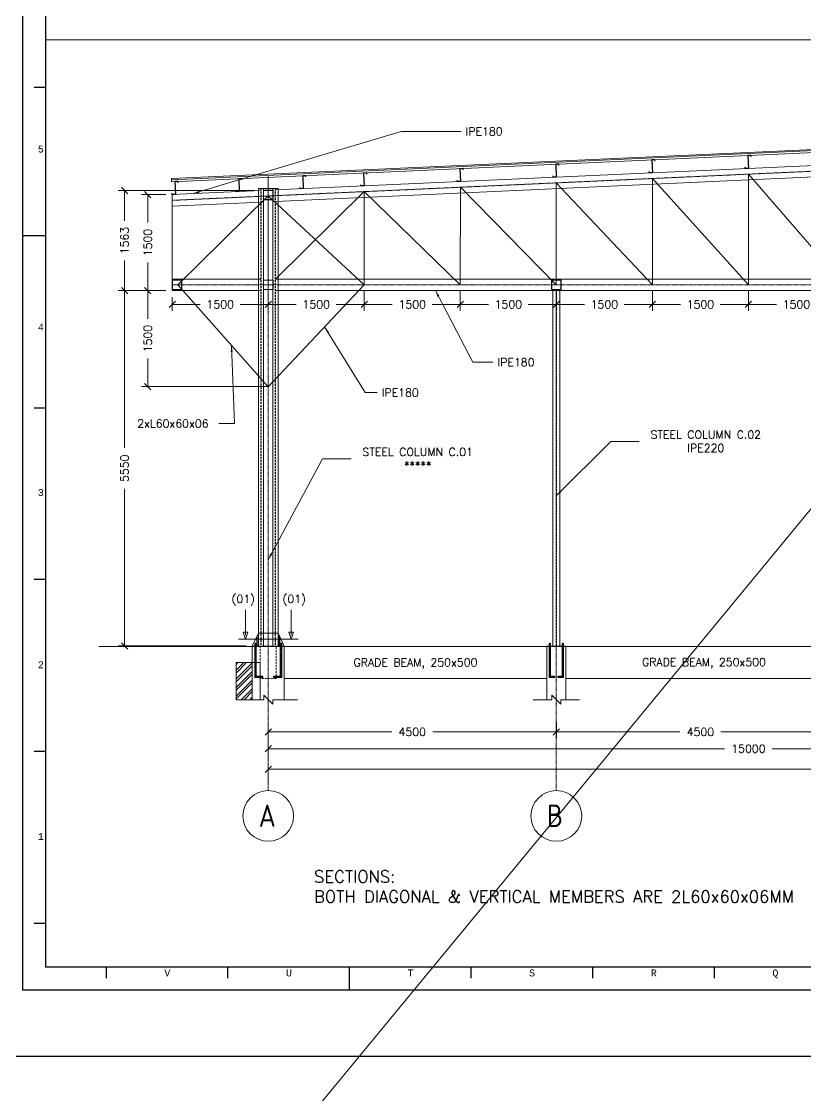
# Model space of a CAD drawing. Header units: millimetres. Extents: x -388065 to 2372687422, y -192755 to 667797.
# Drawn here: x 1415355 to 1427601, y 379737 to 396511 of the extents above; entities that cross this region are included whole.
import ezdxf

# ---------------------------------------------------------------- set-up
doc = ezdxf.new("R2010")
doc.units = ezdxf.units.MM
doc.linetypes.add('CENTER', pattern=[2, 1.25, -0.25, 0.25, -0.25])
doc.linetypes.add('HIDDEN2', pattern=[4.7625, 3.175, -1.5875])
doc.layers.add('Label', color=192, linetype='Continuous')
doc.layers.add('LOGO', color=250, linetype='Continuous')
for name, color, linetype, lineweight in [('STR-CL', 1, 'CENTER', 9), ('STR-CONC_IN_SEC', 7, 'Continuous', 15), ('STR-CONC_IN_SEC_HIDD', 7, 'HIDDEN2', 15), ('STR-DIM', 1, 'Continuous', 9), ('STR-GRID', 248, 'Continuous', 9), ('STR-STEEL', 6, 'Continuous', 30), ('STR-STEEL_IN_SEC', 6, 'Continuous', 15), ('STR-STEEL_IN_SEC_HIDD', 6, 'HIDDEN2', 15), ('STR-TEXT', 7, 'Continuous', 9)]:
    doc.layers.add(name, color=color, linetype=linetype, lineweight=lineweight)
doc.styles.add('MINA_MM_ANNOT_PLAN', font='dim.shx', dxfattribs={"height": 350})
doc.styles.add('MINA_MM_X-SEC', font='romans.shx', dxfattribs={"height": 125})
doc.styles.add('STANDART', font='MONOTXT.shx')
doc.dimstyles.new('MINA_MM_X-SEC', dxfattribs={"dimtxt": 125, "dimasz": 100, "dimexe": 100, "dimexo": 100, "dimgap": 100, "dimtad": 0, "dimdec": 0, "dimzin": 0, "dimdsep": 46, "dimtxsty": 'MINA_MM_X-SEC', "dimblk": 'OBLIQUE', "dimcen": 0.09, "dimclrd": 256, "dimclre": 256, "dimclrt": 7, "dimadec": 0, "dimazin": 0, "dimtfac": 1, "dimtdec": 0, "dimtix": 1, "dimtofl": 0, "dimtmove": 0, "dimatfit": 0, "dimfxl": 1, "dimtolj": 1, "dimtzin": 0, "dimlwd": -1, "dimlwe": -1, "dimarcsym": 0})

# ---------------------------------------------------------------- blocks, each defined once
blk = doc.blocks.new('_OBLIQUE')
at = {"color": 0, "linetype": 'ByBlock'}
blk.add_line((-0.5, -0.5), (0.5, 0.5), dxfattribs=at)
blk = doc.blocks.new('*D1605')
at = {"layer": 'Defpoints', "color": 0, "ltscale": 10, "transparency": 16777216}
for p in [(1417327, 393808), (1417709, 393808), (1417709, 392308)]:
    blk.add_point(p, dxfattribs=at)
at = {"layer": 'STR-DIM', "ltscale": 10, "transparency": 16777216}
for p, q in [((1417609, 393808), (1417227, 393808)), ((1417327, 393808), (1417327, 393369)), ((1417327, 392308), (1417327, 392746)), ((1417609, 392308), (1417227, 392308))]:
    blk.add_line(p, q, dxfattribs=at)
at = {"layer": 'STR-DIM', "ltscale": 10, "transparency": 16777216, "xscale": 100, "yscale": 100, "zscale": 100}
for p, rotation in [((1417327, 393808), 90), ((1417327, 392308), 270)]:
    blk.add_blockref('_OBLIQUE', p, dxfattribs=dict(at, rotation=rotation))
at = {"layer": 'STR-DIM', "color": 7, "ltscale": 10, "transparency": 16777216, "insert": (1417327, 393058), "char_height": 125, "attachment_point": 5, "rotation": 90, "style": 'MINA_MM_X-SEC'}
blk.add_mtext('\\A1;1500', dxfattribs=at)
blk = doc.blocks.new('*D1606')
at = {"layer": 'Defpoints', "color": 0, "ltscale": 10, "transparency": 16777216}
for p in [(1416965, 393871), (1419094, 393871), (1417709, 392308)]:
    blk.add_point(p, dxfattribs=at)
at = {"layer": 'STR-DIM', "ltscale": 10, "transparency": 16777216}
for p, q in [((1418994, 393871), (1416865, 393871)), ((1416965, 393871), (1416965, 393400)), ((1416965, 392308), (1416965, 392778)), ((1417609, 392308), (1416865, 392308))]:
    blk.add_line(p, q, dxfattribs=at)
at = {"layer": 'STR-DIM', "ltscale": 10, "transparency": 16777216, "xscale": 100, "yscale": 100, "zscale": 100}
for p, rotation in [((1416965, 393871), 90), ((1416965, 392308), 270)]:
    blk.add_blockref('_OBLIQUE', p, dxfattribs=dict(at, rotation=rotation))
at = {"layer": 'STR-DIM', "color": 7, "ltscale": 10, "transparency": 16777216, "insert": (1416965, 393089), "char_height": 125, "attachment_point": 5, "rotation": 90, "style": 'MINA_MM_X-SEC'}
blk.add_mtext('\\A1;1563', dxfattribs=at)
blk = doc.blocks.new('*D1607')
at = {"layer": 'Defpoints', "color": 0, "ltscale": 10, "transparency": 16777216}
for p in [(1419209, 394095), (1417709, 392308), (1419209, 392092)]:
    blk.add_point(p, dxfattribs=at)
at = {"layer": 'STR-DIM', "ltscale": 10, "transparency": 16777216}
for p, q in [((1419209, 393995), (1419209, 391992)), ((1417709, 392208), (1417709, 391992)), ((1417709, 392092), (1418147, 392092)), ((1419209, 392092), (1418770, 392092))]:
    blk.add_line(p, q, dxfattribs=at)
at = {"layer": 'STR-DIM', "ltscale": 10, "transparency": 16777216, "xscale": 100, "yscale": 100, "zscale": 100, "rotation": 180}
blk.add_blockref('_OBLIQUE', (1417709, 392092), dxfattribs=at)
at = {"layer": 'STR-DIM', "ltscale": 10, "transparency": 16777216, "xscale": 100, "yscale": 100, "zscale": 100}
blk.add_blockref('_OBLIQUE', (1419209, 392092), dxfattribs=at)
at = {"layer": 'STR-DIM', "color": 7, "ltscale": 10, "transparency": 16777216, "insert": (1418459, 392092), "char_height": 125, "attachment_point": 5, "style": 'MINA_MM_X-SEC'}
blk.add_mtext('\\A1;1500', dxfattribs=at)
blk = doc.blocks.new('*D1608')
at = {"layer": 'Defpoints', "color": 0, "ltscale": 10, "transparency": 16777216}
for p in [(1419209, 394095), (1420709, 392398), (1420709, 392092)]:
    blk.add_point(p, dxfattribs=at)
at = {"layer": 'STR-DIM', "ltscale": 10, "transparency": 16777216}
for p, q in [((1419209, 393995), (1419209, 391992)), ((1420709, 392298), (1420709, 391992)), ((1419209, 392092), (1419647, 392092)), ((1420709, 392092), (1420270, 392092))]:
    blk.add_line(p, q, dxfattribs=at)
at = {"layer": 'STR-DIM', "ltscale": 10, "transparency": 16777216, "xscale": 100, "yscale": 100, "zscale": 100, "rotation": 180}
blk.add_blockref('_OBLIQUE', (1419209, 392092), dxfattribs=at)
at = {"layer": 'STR-DIM', "ltscale": 10, "transparency": 16777216, "xscale": 100, "yscale": 100, "zscale": 100}
blk.add_blockref('_OBLIQUE', (1420709, 392092), dxfattribs=at)
at = {"layer": 'STR-DIM', "color": 7, "ltscale": 10, "transparency": 16777216, "insert": (1419959, 392092), "char_height": 125, "attachment_point": 5, "style": 'MINA_MM_X-SEC'}
blk.add_mtext('\\A1;1500', dxfattribs=at)
blk = doc.blocks.new('*D1609')
at = {"layer": 'Defpoints', "color": 0, "ltscale": 10, "transparency": 16777216}
for p in [(1420709, 392398), (1422209, 392398), (1422209, 392092)]:
    blk.add_point(p, dxfattribs=at)
at = {"layer": 'STR-DIM', "ltscale": 10, "transparency": 16777216}
for p, q in [((1420709, 392298), (1420709, 391992)), ((1422209, 392298), (1422209, 391992)), ((1420709, 392092), (1421147, 392092)), ((1422209, 392092), (1421770, 392092))]:
    blk.add_line(p, q, dxfattribs=at)
at = {"layer": 'STR-DIM', "ltscale": 10, "transparency": 16777216, "xscale": 100, "yscale": 100, "zscale": 100, "rotation": 180}
blk.add_blockref('_OBLIQUE', (1420709, 392092), dxfattribs=at)
at = {"layer": 'STR-DIM', "ltscale": 10, "transparency": 16777216, "xscale": 100, "yscale": 100, "zscale": 100}
blk.add_blockref('_OBLIQUE', (1422209, 392092), dxfattribs=at)
at = {"layer": 'STR-DIM', "color": 7, "ltscale": 10, "transparency": 16777216, "insert": (1421459, 392092), "char_height": 125, "attachment_point": 5, "style": 'MINA_MM_X-SEC'}
blk.add_mtext('\\A1;1500', dxfattribs=at)
blk = doc.blocks.new('*D1610')
at = {"layer": 'Defpoints', "color": 0, "ltscale": 10, "transparency": 16777216}
for p in [(1422209, 392398), (1423709, 392398), (1423709, 392092)]:
    blk.add_point(p, dxfattribs=at)
at = {"layer": 'STR-DIM', "ltscale": 10, "transparency": 16777216}
for p, q in [((1422209, 392298), (1422209, 391992)), ((1423709, 392298), (1423709, 391992)), ((1422209, 392092), (1422647, 392092)), ((1423709, 392092), (1423270, 392092))]:
    blk.add_line(p, q, dxfattribs=at)
at = {"layer": 'STR-DIM', "ltscale": 10, "transparency": 16777216, "xscale": 100, "yscale": 100, "zscale": 100, "rotation": 180}
blk.add_blockref('_OBLIQUE', (1422209, 392092), dxfattribs=at)
at = {"layer": 'STR-DIM', "ltscale": 10, "transparency": 16777216, "xscale": 100, "yscale": 100, "zscale": 100}
blk.add_blockref('_OBLIQUE', (1423709, 392092), dxfattribs=at)
at = {"layer": 'STR-DIM', "color": 7, "ltscale": 10, "transparency": 16777216, "insert": (1422959, 392092), "char_height": 125, "attachment_point": 5, "style": 'MINA_MM_X-SEC'}
blk.add_mtext('\\A1;1500', dxfattribs=at)
blk = doc.blocks.new('*D1611')
at = {"layer": 'Defpoints', "color": 0, "ltscale": 10, "transparency": 16777216}
for p in [(1423709, 392398), (1425209, 392398), (1425209, 392092)]:
    blk.add_point(p, dxfattribs=at)
at = {"layer": 'STR-DIM', "ltscale": 10, "transparency": 16777216}
for p, q in [((1423709, 392298), (1423709, 391992)), ((1425209, 392298), (1425209, 391992)), ((1423709, 392092), (1424147, 392092)), ((1425209, 392092), (1424770, 392092))]:
    blk.add_line(p, q, dxfattribs=at)
at = {"layer": 'STR-DIM', "ltscale": 10, "transparency": 16777216, "xscale": 100, "yscale": 100, "zscale": 100, "rotation": 180}
blk.add_blockref('_OBLIQUE', (1423709, 392092), dxfattribs=at)
at = {"layer": 'STR-DIM', "ltscale": 10, "transparency": 16777216, "xscale": 100, "yscale": 100, "zscale": 100}
blk.add_blockref('_OBLIQUE', (1425209, 392092), dxfattribs=at)
at = {"layer": 'STR-DIM', "color": 7, "ltscale": 10, "transparency": 16777216, "insert": (1424459, 392092), "char_height": 125, "attachment_point": 5, "style": 'MINA_MM_X-SEC'}
blk.add_mtext('\\A1;1500', dxfattribs=at)
blk = doc.blocks.new('*D1612')
at = {"layer": 'Defpoints', "color": 0, "ltscale": 10, "transparency": 16777216}
for p in [(1425209, 392398), (1426709, 392398), (1426709, 392092)]:
    blk.add_point(p, dxfattribs=at)
at = {"layer": 'STR-DIM', "ltscale": 10, "transparency": 16777216}
for p, q in [((1425209, 392298), (1425209, 391992)), ((1426709, 392298), (1426709, 391992)), ((1425209, 392092), (1425647, 392092)), ((1426709, 392092), (1426270, 392092))]:
    blk.add_line(p, q, dxfattribs=at)
at = {"layer": 'STR-DIM', "ltscale": 10, "transparency": 16777216, "xscale": 100, "yscale": 100, "zscale": 100, "rotation": 180}
blk.add_blockref('_OBLIQUE', (1425209, 392092), dxfattribs=at)
at = {"layer": 'STR-DIM', "ltscale": 10, "transparency": 16777216, "xscale": 100, "yscale": 100, "zscale": 100}
blk.add_blockref('_OBLIQUE', (1426709, 392092), dxfattribs=at)
at = {"layer": 'STR-DIM', "color": 7, "ltscale": 10, "transparency": 16777216, "insert": (1425959, 392092), "char_height": 125, "attachment_point": 5, "style": 'MINA_MM_X-SEC'}
blk.add_mtext('\\A1;1500', dxfattribs=at)
blk = doc.blocks.new('*D1613')
at = {"layer": 'Defpoints', "color": 0, "ltscale": 10, "transparency": 16777216}
for p in [(1426709, 392398), (1428209, 392398), (1428209, 392092)]:
    blk.add_point(p, dxfattribs=at)
at = {"layer": 'STR-DIM', "ltscale": 10, "transparency": 16777216}
for p, q in [((1426709, 392298), (1426709, 391992)), ((1428209, 392298), (1428209, 391992)), ((1426709, 392092), (1427147, 392092)), ((1428209, 392092), (1427770, 392092))]:
    blk.add_line(p, q, dxfattribs=at)
at = {"layer": 'STR-DIM', "ltscale": 10, "transparency": 16777216, "xscale": 100, "yscale": 100, "zscale": 100, "rotation": 180}
blk.add_blockref('_OBLIQUE', (1426709, 392092), dxfattribs=at)
at = {"layer": 'STR-DIM', "ltscale": 10, "transparency": 16777216, "xscale": 100, "yscale": 100, "zscale": 100}
blk.add_blockref('_OBLIQUE', (1428209, 392092), dxfattribs=at)
at = {"layer": 'STR-DIM', "color": 7, "ltscale": 10, "transparency": 16777216, "insert": (1427459, 392092), "char_height": 125, "attachment_point": 5, "style": 'MINA_MM_X-SEC'}
blk.add_mtext('\\A1;1500', dxfattribs=at)
blk = doc.blocks.new('*D1618')
at = {"layer": 'Defpoints', "color": 0, "ltscale": 10, "transparency": 16777216}
for p in [(1449209, 384833), (1419209, 384499), (1449209, 384499)]:
    blk.add_point(p, dxfattribs=at)
at = {"layer": 'STR-DIM', "ltscale": 10, "transparency": 16777216}
for p, q in [((1419209, 384599), (1419209, 384933)), ((1419209, 384833), (1433829, 384833)), ((1449209, 384833), (1434588, 384833)), ((1449209, 384599), (1449209, 384933))]:
    blk.add_line(p, q, dxfattribs=at)
at = {"layer": 'STR-DIM', "ltscale": 10, "transparency": 16777216, "xscale": 100, "yscale": 100, "zscale": 100, "rotation": 180}
blk.add_blockref('_OBLIQUE', (1419209, 384833), dxfattribs=at)
at = {"layer": 'STR-DIM', "ltscale": 10, "transparency": 16777216, "xscale": 100, "yscale": 100, "zscale": 100}
blk.add_blockref('_OBLIQUE', (1449209, 384833), dxfattribs=at)
at = {"layer": 'STR-DIM', "color": 7, "ltscale": 10, "transparency": 16777216, "insert": (1434209, 384833), "char_height": 125, "attachment_point": 5, "style": 'MINA_MM_X-SEC'}
blk.add_mtext('\\A1;30000', dxfattribs=at)
blk = doc.blocks.new('*D1619')
at = {"layer": 'Defpoints', "color": 0, "ltscale": 10, "transparency": 16777216}
for p in [(1416965, 392308), (1417709, 392308), (1418959, 386758)]:
    blk.add_point(p, dxfattribs=at)
at = {"layer": 'STR-DIM', "ltscale": 10, "transparency": 16777216}
for p, q in [((1417609, 392308), (1416865, 392308)), ((1416965, 392308), (1416965, 389853)), ((1416965, 386758), (1416965, 389212)), ((1418859, 386758), (1416865, 386758))]:
    blk.add_line(p, q, dxfattribs=at)
at = {"layer": 'STR-DIM', "ltscale": 10, "transparency": 16777216, "xscale": 100, "yscale": 100, "zscale": 100}
for p, rotation in [((1416965, 392308), 90), ((1416965, 386758), 270)]:
    blk.add_blockref('_OBLIQUE', p, dxfattribs=dict(at, rotation=rotation))
at = {"layer": 'STR-DIM', "color": 7, "ltscale": 10, "transparency": 16777216, "insert": (1416965, 389533), "char_height": 125, "attachment_point": 5, "rotation": 90, "style": 'MINA_MM_X-SEC'}
blk.add_mtext('\\A1;5550', dxfattribs=at)
blk = doc.blocks.new('*D1559')
at = {"layer": 'Defpoints', "color": 0, "ltscale": 10, "transparency": 16777216}
for p in [(1417709, 392308), (1417327, 390808), (1419324, 390808)]:
    blk.add_point(p, dxfattribs=at)
at = {"layer": 'STR-DIM', "ltscale": 10, "transparency": 16777216}
for p, q in [((1417609, 392308), (1417227, 392308)), ((1417327, 392308), (1417327, 391869)), ((1417327, 390808), (1417327, 391246)), ((1419224, 390808), (1417227, 390808))]:
    blk.add_line(p, q, dxfattribs=at)
at = {"layer": 'STR-DIM', "ltscale": 10, "transparency": 16777216, "xscale": 100, "yscale": 100, "zscale": 100}
for p, rotation in [((1417327, 392308), 90), ((1417327, 390808), 270)]:
    blk.add_blockref('_OBLIQUE', p, dxfattribs=dict(at, rotation=rotation))
at = {"layer": 'STR-DIM', "color": 7, "ltscale": 10, "transparency": 16777216, "insert": (1417327, 391558), "char_height": 125, "attachment_point": 5, "rotation": 90, "style": 'MINA_MM_X-SEC'}
blk.add_mtext('\\A1;1500', dxfattribs=at)
blk = doc.blocks.new('*D1557')
at = {"layer": 'Defpoints', "color": 0, "ltscale": 10, "transparency": 16777216}
for p in [(1434209, 392398), (1419209, 385664), (1434209, 385154)]:
    blk.add_point(p, dxfattribs=at)
at = {"layer": 'STR-DIM', "ltscale": 10, "transparency": 16777216}
for p, q in [((1434209, 392298), (1434209, 385054)), ((1419209, 385564), (1419209, 385054)), ((1419209, 385154), (1426338, 385154)), ((1434209, 385154), (1427079, 385154))]:
    blk.add_line(p, q, dxfattribs=at)
at = {"layer": 'STR-DIM', "ltscale": 10, "transparency": 16777216, "xscale": 100, "yscale": 100, "zscale": 100, "rotation": 180}
blk.add_blockref('_OBLIQUE', (1419209, 385154), dxfattribs=at)
at = {"layer": 'STR-DIM', "ltscale": 10, "transparency": 16777216, "xscale": 100, "yscale": 100, "zscale": 100}
blk.add_blockref('_OBLIQUE', (1434209, 385154), dxfattribs=at)
at = {"layer": 'STR-DIM', "color": 7, "ltscale": 10, "transparency": 16777216, "insert": (1426709, 385154), "char_height": 125, "attachment_point": 5, "style": 'MINA_MM_X-SEC'}
blk.add_mtext('\\A1;15000', dxfattribs=at)
blk = doc.blocks.new('*D1560')
at = {"layer": 'Defpoints', "color": 0, "ltscale": 10, "transparency": 16777216}
for p in [(1419209, 385664), (1423709, 385664), (1423709, 385416)]:
    blk.add_point(p, dxfattribs=at)
at = {"layer": 'STR-DIM', "ltscale": 10, "transparency": 16777216}
for p, q in [((1419209, 385564), (1419209, 385316)), ((1423709, 385564), (1423709, 385316)), ((1419209, 385416), (1421138, 385416)), ((1423709, 385416), (1421779, 385416))]:
    blk.add_line(p, q, dxfattribs=at)
at = {"layer": 'STR-DIM', "ltscale": 10, "transparency": 16777216, "xscale": 100, "yscale": 100, "zscale": 100, "rotation": 180}
blk.add_blockref('_OBLIQUE', (1419209, 385416), dxfattribs=at)
at = {"layer": 'STR-DIM', "ltscale": 10, "transparency": 16777216, "xscale": 100, "yscale": 100, "zscale": 100}
blk.add_blockref('_OBLIQUE', (1423709, 385416), dxfattribs=at)
at = {"layer": 'STR-DIM', "color": 7, "ltscale": 10, "transparency": 16777216, "insert": (1421459, 385416), "char_height": 125, "attachment_point": 5, "style": 'MINA_MM_X-SEC'}
blk.add_mtext('\\A1;4500', dxfattribs=at)
blk = doc.blocks.new('*D1620')
at = {"layer": 'Defpoints', "color": 0, "ltscale": 10, "transparency": 16777216}
for p in [(1423709, 385664), (1428209, 385416), (1428209, 384499)]:
    blk.add_point(p, dxfattribs=at)
at = {"layer": 'STR-DIM', "ltscale": 10, "transparency": 16777216}
for p, q in [((1423709, 385564), (1423709, 385316)), ((1428209, 384599), (1428209, 385516)), ((1423709, 385416), (1425638, 385416)), ((1428209, 385416), (1426279, 385416))]:
    blk.add_line(p, q, dxfattribs=at)
at = {"layer": 'STR-DIM', "ltscale": 10, "transparency": 16777216, "xscale": 100, "yscale": 100, "zscale": 100, "rotation": 180}
blk.add_blockref('_OBLIQUE', (1423709, 385416), dxfattribs=at)
at = {"layer": 'STR-DIM', "ltscale": 10, "transparency": 16777216, "xscale": 100, "yscale": 100, "zscale": 100}
blk.add_blockref('_OBLIQUE', (1428209, 385416), dxfattribs=at)
at = {"layer": 'STR-DIM', "color": 7, "ltscale": 10, "transparency": 16777216, "insert": (1425959, 385416), "char_height": 125, "attachment_point": 5, "style": 'MINA_MM_X-SEC'}
blk.add_mtext('\\A1;4500', dxfattribs=at)
blk = doc.blocks.new('LABLE')
at = {"layer": 'Label', "color": 7}
for p, q in [((0, 56070), (0, 0)), ((679, 55391), (679, 679)), ((340, 26400), (679, 26400)), ((679, 22052), (0, 22052)), ((340, 17025), (679, 17025)), ((679, 11997), (340, 11997)), ((679, 6970), (340, 6970)), ((679, 1943), (340, 1943)), ((679, 679), (79751, 679)), ((2456, 340), (2456, 679)), ((6013, 340), (6013, 679)), ((9570, 0), (9570, 679)), ((13126, 340), (13126, 679)), ((16683, 340), (16683, 679)), ((20240, 340), (20240, 679)), ((0, 0), (80430, 0))]:
    blk.add_line(p, q, dxfattribs=at)
at = {"layer": 'Label', "color": 7, "style": 'STANDART', "width": 1}
for s, p in [('5', (452, 24487)), ('4', (452, 19276)), ('3', (452, 14443)), ('2', (452, 9406)), ('1', (452, 4387)), ('V', (4152, 394)), ('U', (7708, 394)), ('T', (11265, 394)), ('S', (14822, 394)), ('R', (18379, 394)), ('Q', (21936, 394))]:
    blk.add_text(s, height=203, dxfattribs=at).set_placement(p)

msp = doc.modelspace()

# ---------------------------------------------------------------- hatches: boundary and pattern name
at = {"layer": 'STR-CONC_IN_SEC', "ltscale": 10}
h = msp.add_hatch(dxfattribs=at)
h.set_pattern_fill('ANSI32', color=256, scale=10)
h.set_pattern_definition([(45, (1118314.47, 443489.88), (-67.35192, 67.35192), []), (45, (1118359.37, 443489.88), (-67.35192, 67.35192), [])])
h.paths.add_polyline_path([(1418958.5094, 385919.5076), (1418958.5094, 386497.5981), (1418708.5094, 386497.5981), (1418708.5094, 385919.5076)])

# ---------------------------------------------------------------- linework, layer by layer
at = {"layer": 'LOGO', "ltscale": 0.1}
msp.add_lwpolyline([(1459406.7465, 380353.5137), (1459406.7465, 412098.7654), (1414461.0282, 412098.7654), (1414461.0282, 380353.5137)], close=True, dxfattribs=at)
at = {"layer": 'STR-CL', "ltscale": 10}
for p, q in [((1417708.5094, 393717.5052), (1434208.5094, 394467.5052)), ((1419208.5094, 394094.6864), (1419208.5094, 384499.4444)), ((1434208.5094, 392397.5981), (1417708.5094, 392397.5981)), ((1423708.5094, 392307.5981), (1423708.5094, 384499.4444)), ((1419008.5094, 386275.7926), (1419008.5094, 386806.8254)), ((1419408.5094, 386275.7926), (1419408.5094, 386806.8254)), ((1423608.5094, 386275.7926), (1423608.5094, 386806.8254)), ((1423808.5094, 386275.7926), (1423808.5094, 386806.8254)), ((1419008.5094, 386275.7926), (1419123.2562, 386275.7926)), ((1419408.5094, 386275.7926), (1419293.7626, 386275.7926)), ((1423608.5094, 386275.7926), (1423685.8915, 386275.7926)), ((1423808.5094, 386275.7926), (1423731.1274, 386275.7926))]:
    msp.add_line(p, q, dxfattribs=at)
at = {"layer": 'STR-CONC_IN_SEC', "ltscale": 10}
for p, q in [((1416562.146, 386747.5981), (1451568.9627, 386747.5981)), ((1419458.5094, 386247.5981), (1423558.5094, 386247.5981)), ((1423858.5094, 386247.5981), (1428058.5094, 386247.5981))]:
    msp.add_line(p, q, dxfattribs=at)
for points in [[(1419458.5094, 385919.5076), (1419458.5094, 386747.5981), (1418958.5094, 386747.5981), (1418958.5094, 385919.5076)], [(1423858.5094, 385919.5076), (1423858.5094, 386747.5981), (1423558.5094, 386747.5981), (1423558.5094, 385919.5076)], [(1419668.5094, 385919.5076), (1419278.5094, 385919.5076), (1419278.5094, 385849.5076), (1419138.5094, 385989.5076), (1419138.5094, 385919.5076), (1418748.5094, 385919.5076)], [(1424068.5094, 385919.5076), (1423778.5094, 385919.5076), (1423778.5094, 385849.5076), (1423638.5094, 385989.5076), (1423638.5094, 385919.5076), (1423348.5094, 385919.5076)]]:
    msp.add_lwpolyline(points, dxfattribs=at)
msp.add_lwpolyline([(1418708.5094, 386497.5981), (1419083.5094, 386497.5981), (1419083.5094, 385919.5076), (1418708.5094, 385919.5076)], close=True, dxfattribs=at)
at = {"layer": 'STR-CONC_IN_SEC_HIDD', "ltscale": 10}
msp.add_lwpolyline([(1419083.5094, 386747.5981), (1419333.5094, 386747.5981), (1419333.5094, 386247.5981), (1419083.5094, 386247.5981)], close=True, dxfattribs=at)
at = {"layer": 'STR-DIM', "ltscale": 10}
for p, q in [((1418853.5874, 386924.9149), (1418853.5874, 387322.1028)), ((1419565.8586, 386924.9149), (1419565.8586, 387322.1028)), ((1418853.5874, 386866.769), (1418816.3693, 386973.9316)), ((1418890.8054, 386973.9316), (1418816.3693, 386973.9316)), ((1418853.5874, 386866.769), (1418890.8054, 386973.9316)), ((1419565.8586, 386866.769), (1419528.6405, 386973.9316)), ((1419603.0767, 386973.9316), (1419528.6405, 386973.9316)), ((1419565.8586, 386866.769), (1419603.0767, 386973.9316)), ((1418742.3503, 386866.769), (1419676.9379, 386866.769))]:
    msp.add_line(p, q, dxfattribs=at)
at = {"layer": 'STR-GRID', "ltscale": 10}
for centre in [(1419208.5094, 384103.3669), (1423708.5094, 384103.3669)]:
    msp.add_circle(centre, 396.0775, dxfattribs=at)
at = {"layer": 'STR-STEEL', "ltscale": 10}
for points in [[(1425250.2845, 394330.5919), (1425249.3763, 394350.5713), (1425199.4279, 394348.3009), (1425208.5094, 394148.5072), (1425158.561, 394146.2368), (1425157.6528, 394166.2162)], [(1426750.2845, 394398.7737), (1426749.3763, 394418.7531), (1426699.4279, 394416.4827), (1426708.5094, 394216.689), (1426658.561, 394214.4186), (1426657.6528, 394234.398)], [(1422254.3711, 394194.414), (1422253.463, 394214.3934), (1422203.5146, 394212.123), (1422212.5961, 394012.3293), (1422162.6477, 394010.0589), (1422161.7395, 394030.0383)], [(1423750.2845, 394262.4101), (1423749.3763, 394282.3895), (1423699.4279, 394280.1191), (1423708.5094, 394080.3254), (1423658.561, 394078.055), (1423657.6528, 394098.0344)], [(1417800.2329, 393991.9532), (1417799.3247, 394011.9326), (1417749.3763, 394009.6622), (1417758.4578, 393809.8685), (1417708.5094, 393807.5981), (1417707.6013, 393827.5775)], [(1418799.2014, 394037.3609), (1418798.2933, 394057.3402), (1418748.3448, 394055.0698), (1418757.4264, 393855.2761), (1418707.4779, 393853.0058), (1418706.5698, 393872.9851)], [(1419798.17, 394082.7685), (1419797.2618, 394102.7479), (1419747.3134, 394100.4775), (1419756.3949, 393900.6838), (1419706.4465, 393898.4134), (1419705.5383, 393918.3928)], [(1420750.2845, 394126.0465), (1420749.3763, 394146.0258), (1420699.4279, 394143.7554), (1420708.5094, 393943.9617), (1420658.561, 393941.6914), (1420657.6528, 393961.6707)]]:
    msp.add_lwpolyline(points, dxfattribs=at)
at = {"layer": 'STR-STEEL_IN_SEC', "color": 7, "ltscale": 0.1}
msp.add_line((1584664.4846, 579101.4319), (1396989.2923, 351706.677), dxfattribs=at)
at = {"layer": 'STR-STEEL_IN_SEC', "ltscale": 10}
for p, q in [((1415731.3428, 396226.1395), (1451817.9059, 396226.1365)), ((1417697.1575, 394057.3402), (1434196.4669, 394807.3088)), ((1417698.0656, 394037.3609), (1434196.4669, 394787.2882)), ((1417699.4279, 394007.3918), (1434196.4669, 394757.2572)), ((1419323.5094, 393881.0072), (1434208.5094, 394557.5981)), ((1419323.5094, 393700.8213), (1434208.5094, 394377.4122)), ((1417699.4279, 394007.3918), (1417697.1575, 394057.3402)), ((1419208.5094, 394094.6864), (1419208.5094, 393785.687)), ((1425208.5094, 392397.5981), (1425208.5094, 394058.4143)), ((1426708.5094, 392397.5981), (1425208.5094, 394058.4143)), ((1426708.5094, 392397.5981), (1426708.5094, 394126.5961)), ((1428208.5094, 392397.5981), (1426708.5094, 394126.5961)), ((1417708.5094, 393807.5981), (1419093.5094, 393870.5526)), ((1419055.0094, 393902.7572), (1419055.0094, 386757.5981)), ((1419362.0094, 393902.7572), (1419055.0094, 393902.7572)), ((1419137.0094, 393902.7572), (1419137.0094, 386757.5981)), ((1419280.0094, 393902.7572), (1419280.0094, 386757.5981)), ((1419323.5094, 392487.5981), (1420708.5094, 393853.8688)), ((1419362.0094, 393902.7572), (1419362.0094, 386757.5981)), ((1420708.5094, 392397.5981), (1420708.5094, 393853.9617)), ((1422208.5094, 392397.5981), (1420708.5094, 393853.9617)), ((1422208.5094, 392397.5981), (1422212.5961, 393922.2364)), ((1423708.5094, 392397.5981), (1422212.5961, 393922.2364)), ((1423708.5094, 392397.5981), (1423708.5094, 393990.2324)), ((1425208.5094, 392397.5981), (1423708.5094, 393990.2324)), ((1417708.5094, 392307.5981), (1417708.5094, 393807.5981)), ((1417708.5094, 393627.4122), (1419093.5094, 393690.3668)), ((1419208.5094, 393785.687), (1417794.5964, 392397.5981)), ((1419208.5094, 393785.687), (1420708.5094, 392397.5981)), ((1419093.5094, 392487.5981), (1417708.5094, 392487.5981)), ((1417794.5964, 392397.5981), (1419208.5094, 390807.5981)), ((1419208.5094, 390807.5981), (1420708.5094, 392397.5981)), ((1434208.5094, 392487.5981), (1419323.5094, 392487.5981)), ((1419093.5094, 392307.5981), (1417708.5094, 392307.5981)), ((1434208.5094, 392307.5981), (1419323.5094, 392307.5981)), ((1419055.0094, 386957.5981), (1418958.5094, 386757.5981)), ((1419028.5094, 386757.5981), (1419028.5094, 386902.6758)), ((1419038.5094, 386757.5981), (1419038.5094, 386923.4012)), ((1419055.0094, 386957.5981), (1419362.0094, 386957.5981)), ((1419362.0094, 386957.5981), (1419458.5094, 386757.5981)), ((1419378.5094, 386757.5981), (1419378.5094, 386923.4012)), ((1419388.5094, 386757.5981), (1419388.5094, 386902.6758)), ((1418958.5094, 386757.5981), (1419458.5094, 386757.5981)), ((1419019.5094, 386793.5981), (1418997.5094, 386795.5981)), ((1419019.5094, 386795.5744), (1418997.5094, 386795.5981)), ((1418997.5094, 386264.7926), (1418997.5094, 386795.5744)), ((1419019.5094, 386791.5981), (1418997.5094, 386793.5981)), ((1419019.5094, 386789.5981), (1418997.5094, 386791.5981)), ((1419019.5094, 386787.5981), (1418997.5094, 386789.5981)), ((1419019.5094, 386785.5981), (1418997.5094, 386787.5981)), ((1419019.5094, 386783.5981), (1418997.5094, 386785.5981)), ((1419019.5094, 386781.5981), (1418997.5094, 386783.5981)), ((1419019.5094, 386779.5981), (1418997.5094, 386781.5981)), ((1419019.5094, 386777.5981), (1418997.5094, 386779.5981)), ((1419019.5094, 386775.5981), (1418997.5094, 386777.5981)), ((1419019.5094, 386773.5981), (1418997.5094, 386775.5981)), ((1419019.5094, 386771.5981), (1418997.5094, 386773.5981)), ((1419019.5094, 386769.5981), (1418997.5094, 386771.5981)), ((1419019.5094, 386767.5981), (1418997.5094, 386769.5981)), ((1419019.5094, 386765.5981), (1418997.5094, 386767.5981)), ((1419019.5094, 386763.5981), (1418997.5094, 386765.5981)), ((1419019.5094, 386761.5981), (1418997.5094, 386763.5981)), ((1419019.5094, 386759.5981), (1418997.5094, 386761.5981)), ((1419019.5094, 386757.5981), (1418997.5094, 386759.5981)), ((1419019.5094, 386286.7926), (1419019.5094, 386795.5744)), ((1419055.0094, 386757.5981), (1419362.0094, 386757.5981)), ((1419397.5094, 386793.5981), (1419419.5094, 386795.5981)), ((1419397.5094, 386795.5744), (1419419.5094, 386795.5981)), ((1419397.5094, 386286.7926), (1419397.5094, 386795.5744)), ((1419397.5094, 386791.5981), (1419419.5094, 386793.5981)), ((1419397.5094, 386789.5981), (1419419.5094, 386791.5981)), ((1419397.5094, 386787.5981), (1419419.5094, 386789.5981)), ((1419397.5094, 386785.5981), (1419419.5094, 386787.5981)), ((1419397.5094, 386783.5981), (1419419.5094, 386785.5981)), ((1419397.5094, 386781.5981), (1419419.5094, 386783.5981)), ((1419397.5094, 386779.5981), (1419419.5094, 386781.5981)), ((1419397.5094, 386777.5981), (1419419.5094, 386779.5981)), ((1419397.5094, 386775.5981), (1419419.5094, 386777.5981)), ((1419397.5094, 386773.5981), (1419419.5094, 386775.5981)), ((1419397.5094, 386771.5981), (1419419.5094, 386773.5981)), ((1419397.5094, 386769.5981), (1419419.5094, 386771.5981)), ((1419397.5094, 386767.5981), (1419419.5094, 386769.5981)), ((1419397.5094, 386765.5981), (1419419.5094, 386767.5981)), ((1419397.5094, 386763.5981), (1419419.5094, 386765.5981)), ((1419397.5094, 386761.5981), (1419419.5094, 386763.5981)), ((1419397.5094, 386759.5981), (1419419.5094, 386761.5981)), ((1419397.5094, 386757.5981), (1419419.5094, 386759.5981)), ((1419419.5094, 386264.7926), (1419419.5094, 386795.5744)), ((1423619.5094, 386793.5981), (1423597.5094, 386795.5981)), ((1423619.5094, 386795.5744), (1423597.5094, 386795.5981)), ((1423597.5094, 386264.7926), (1423597.5094, 386795.5744)), ((1423619.5094, 386791.5981), (1423597.5094, 386793.5981)), ((1423619.5094, 386789.5981), (1423597.5094, 386791.5981)), ((1423619.5094, 386787.5981), (1423597.5094, 386789.5981)), ((1423619.5094, 386785.5981), (1423597.5094, 386787.5981)), ((1423619.5094, 386783.5981), (1423597.5094, 386785.5981)), ((1423619.5094, 386781.5981), (1423597.5094, 386783.5981)), ((1423619.5094, 386779.5981), (1423597.5094, 386781.5981)), ((1423619.5094, 386777.5981), (1423597.5094, 386779.5981)), ((1423619.5094, 386775.5981), (1423597.5094, 386777.5981)), ((1423619.5094, 386773.5981), (1423597.5094, 386775.5981)), ((1423619.5094, 386771.5981), (1423597.5094, 386773.5981)), ((1423619.5094, 386769.5981), (1423597.5094, 386771.5981)), ((1423619.5094, 386767.5981), (1423597.5094, 386769.5981)), ((1423619.5094, 386765.5981), (1423597.5094, 386767.5981)), ((1423619.5094, 386763.5981), (1423597.5094, 386765.5981)), ((1423619.5094, 386761.5981), (1423597.5094, 386763.5981)), ((1423619.5094, 386759.5981), (1423597.5094, 386761.5981)), ((1423619.5094, 386757.5981), (1423597.5094, 386759.5981)), ((1423619.5094, 386286.7926), (1423619.5094, 386795.5744)), ((1423797.5094, 386793.5981), (1423819.5094, 386795.5981)), ((1423797.5094, 386795.5744), (1423819.5094, 386795.5981)), ((1423797.5094, 386286.7926), (1423797.5094, 386795.5744)), ((1423797.5094, 386791.5981), (1423819.5094, 386793.5981)), ((1423797.5094, 386789.5981), (1423819.5094, 386791.5981)), ((1423797.5094, 386787.5981), (1423819.5094, 386789.5981)), ((1423797.5094, 386785.5981), (1423819.5094, 386787.5981)), ((1423797.5094, 386783.5981), (1423819.5094, 386785.5981)), ((1423797.5094, 386781.5981), (1423819.5094, 386783.5981)), ((1423797.5094, 386779.5981), (1423819.5094, 386781.5981)), ((1423797.5094, 386777.5981), (1423819.5094, 386779.5981)), ((1423797.5094, 386775.5981), (1423819.5094, 386777.5981)), ((1423797.5094, 386773.5981), (1423819.5094, 386775.5981)), ((1423797.5094, 386771.5981), (1423819.5094, 386773.5981)), ((1423797.5094, 386769.5981), (1423819.5094, 386771.5981)), ((1423797.5094, 386767.5981), (1423819.5094, 386769.5981)), ((1423797.5094, 386765.5981), (1423819.5094, 386767.5981)), ((1423797.5094, 386763.5981), (1423819.5094, 386765.5981)), ((1423797.5094, 386761.5981), (1423819.5094, 386763.5981)), ((1423797.5094, 386759.5981), (1423819.5094, 386761.5981)), ((1423797.5094, 386757.5981), (1423819.5094, 386759.5981)), ((1423819.5094, 386264.7926), (1423819.5094, 386795.5744)), ((1418997.5094, 386264.7926), (1419123.2562, 386264.7926)), ((1419019.5094, 386286.7926), (1419123.2562, 386286.7926)), ((1419123.2562, 386264.7926), (1419123.2562, 386286.7926)), ((1419397.5094, 386286.7926), (1419293.7626, 386286.7926)), ((1419293.7626, 386264.7926), (1419293.7626, 386286.7926)), ((1419419.5094, 386264.7926), (1419293.7626, 386264.7926)), ((1423597.5094, 386264.7926), (1423685.8915, 386264.7926)), ((1423619.5094, 386286.7926), (1423685.8915, 386286.7926)), ((1423685.8915, 386264.7926), (1423685.8915, 386286.7926)), ((1423797.5094, 386286.7926), (1423731.1274, 386286.7926)), ((1423731.1274, 386264.7926), (1423731.1274, 386286.7926)), ((1423819.5094, 386264.7926), (1423731.1274, 386264.7926))]:
    msp.add_line(p, q, dxfattribs=at)
for points in [[(1419136.5094, 393876.1278), (1419280.5094, 393876.1278, -0.4142135624), (1419283.5094, 393873.1278), (1419283.5094, 393729.1278, -0.4142135624), (1419280.5094, 393726.1278), (1419136.5094, 393726.1278, -0.4142135624), (1419133.5094, 393729.1278), (1419133.5094, 393873.1278, -0.4142135624)], [(1419140.5094, 393872.1278), (1419276.5094, 393872.1278, -0.4142135624), (1419279.5094, 393869.1278), (1419279.5094, 393733.1278, -0.4142135624), (1419276.5094, 393730.1278), (1419140.5094, 393730.1278, -0.4142135624), (1419137.5094, 393733.1278), (1419137.5094, 393869.1278, -0.4142135624)], [(1417711.5094, 392472.5981), (1417855.5094, 392472.5981, -0.4142135624), (1417858.5094, 392469.5981), (1417858.5094, 392325.5981, -0.4142135624), (1417855.5094, 392322.5981), (1417711.5094, 392322.5981, -0.4142135624), (1417708.5094, 392325.5981), (1417708.5094, 392469.5981, -0.4142135624)], [(1417715.5094, 392468.5981), (1417851.5094, 392468.5981, -0.4142135624), (1417854.5094, 392465.5981), (1417854.5094, 392329.5981, -0.4142135624), (1417851.5094, 392326.5981), (1417715.5094, 392326.5981, -0.4142135624), (1417712.5094, 392329.5981), (1417712.5094, 392465.5981, -0.4142135624)], [(1419136.5094, 392472.5981), (1419280.5094, 392472.5981, -0.4142135624), (1419283.5094, 392469.5981), (1419283.5094, 392325.5981, -0.4142135624), (1419280.5094, 392322.5981), (1419136.5094, 392322.5981, -0.4142135624), (1419133.5094, 392325.5981), (1419133.5094, 392469.5981, -0.4142135624)], [(1419140.5094, 392468.5981), (1419276.5094, 392468.5981, -0.4142135624), (1419279.5094, 392465.5981), (1419279.5094, 392329.5981, -0.4142135624), (1419276.5094, 392326.5981), (1419140.5094, 392326.5981, -0.4142135624), (1419137.5094, 392329.5981), (1419137.5094, 392465.5981, -0.4142135624)], [(1423636.5094, 392472.5981), (1423780.5094, 392472.5981, -0.4142135624), (1423783.5094, 392469.5981), (1423783.5094, 392325.5981, -0.4142135624), (1423780.5094, 392322.5981), (1423636.5094, 392322.5981, -0.4142135624), (1423633.5094, 392325.5981), (1423633.5094, 392469.5981, -0.4142135624)], [(1423640.5094, 392468.5981), (1423776.5094, 392468.5981, -0.4142135624), (1423779.5094, 392465.5981), (1423779.5094, 392329.5981, -0.4142135624), (1423776.5094, 392326.5981), (1423640.5094, 392326.5981, -0.4142135624), (1423637.5094, 392329.5981), (1423637.5094, 392465.5981, -0.4142135624)]]:
    msp.add_lwpolyline(points, format="xyb", close=True, dxfattribs=at)
msp.add_lwpolyline([(1423653.5094, 386757.5981), (1423653.5094, 392307.5981), (1423763.5094, 392307.5981), (1423763.5094, 386757.5981)], dxfattribs=at)
for points in [[(1418958.5094, 386757.5981), (1419458.5094, 386757.5981), (1419458.5094, 386747.5981), (1418958.5094, 386747.5981)], [(1423558.5094, 386757.5981), (1423858.5094, 386757.5981), (1423858.5094, 386747.5981), (1423558.5094, 386747.5981)]]:
    msp.add_lwpolyline(points, close=True, dxfattribs=at)
at = {"layer": 'STR-STEEL_IN_SEC_HIDD', "ltscale": 10}
for p, q in [((1419093.5094, 393902.7572), (1419093.5094, 386757.5981)), ((1419098.5094, 393902.7572), (1419098.5094, 386757.5981)), ((1419318.5094, 393902.7572), (1419318.5094, 386757.5981)), ((1419323.5094, 393902.7572), (1419323.5094, 386757.5981)), ((1423705.5094, 392307.5981), (1423705.5094, 386757.5981)), ((1423711.5094, 392307.5981), (1423711.5094, 386757.5981))]:
    msp.add_line(p, q, dxfattribs=at)

# ---------------------------------------------------------------- block references
at = {"xscale": 0.5340412222186743, "yscale": 0.5340412222186743, "zscale": 0.5340412222186743}
msp.add_blockref('LABLE', (1415368.8983, 381386.9787), dxfattribs=at)

# ---------------------------------------------------------------- texts
at = {"layer": 'STR-TEXT', "color": 7, "ltscale": 10, "char_height": 125, "attachment_point": 5, "style": 'MINA_MM_X-SEC'}
for s, insert in [('\\A1;IPE180', (1422580.8997, 394793.2995)), ('\\A1;IPE180', (1423079.2435, 391188.2841)), ('\\A1;IPE180', (1421270.9575, 390716.0405)), ('\\A1;STEEL COLUMN C.02\\PIPE220', (1426043.6553, 389954.0268)), ('\\A1;STEEL COLUMN C.01\\P*****', (1421543.6553, 389683.4388)), ('\\A1;(01)', (1418819.1288, 387472.5565)), ('\\A1;(01)', (1419615.3228, 387472.5565))]:
    msp.add_mtext(s, dxfattribs=dict(at, insert=insert))
at = {"layer": 'STR-TEXT', "color": 7, "ltscale": 10, "attachment_point": 5, "style": 'MINA_MM_X-SEC'}
for s, insert, char_height, width in [('\\A1;2xL60x60x06', (1417719.8589, 390231.7035), 125, 1221.488095), ('\\A1;GRADE BEAM, 250x500', (1421509.0157, 386482.1928), 125, 2598.394414), ('\\A1;GRADE BEAM, 250x500', (1426015.3147, 386486.8849), 125, 2598.394414), ('\\A1;\\pxql;SECTIONS:\\PBOTH DIAGONAL & VERTICAL MEMBERS ARE 2L60x60x06MM', (1425833.5478, 383000.0042), 187.5, 11818.096869)]:
    msp.add_mtext(s, dxfattribs=dict(at, insert=insert, char_height=char_height, width=width))
at = {"layer": 'STR-TEXT', "char_height": 350, "attachment_point": 1, "style": 'MINA_MM_ANNOT_PLAN'}
for s, insert in [('A', (1419059.7896, 384281.8776)), ('B', (1423559.7896, 384281.8776))]:
    msp.add_mtext_dynamic_manual_height_columns(s, width=668.666667, gutter_width=12.5, heights=[0], dxfattribs=dict(at, insert=insert))

# ---------------------------------------------------------------- dimensions: what is measured, and where the dimension line sits
at = {"layer": 'STR-DIM', "ltscale": 10}
for base, p1, p2, picture, middle in [((1419208.5094, 392092.1628), (1417708.5094, 392307.5981), (1419208.5094, 394094.6864), '*D1607', (1418458.5094, 392092.1628)), ((1434208.5094, 385153.9305), (1419208.5094, 385664.1608), (1434208.5094, 392397.5981), '*D1557', (1426708.5094, 385153.9305)), ((1423708.5094, 385416.4312), (1419208.5094, 385664.1608), (1423708.5094, 385664.1608), '*D1560', (1421458.5094, 385416.4312)), ((1449208.5094, 384832.7657), (1419208.5094, 384499.4444), (1449208.5094, 384499.4444), '*D1618', (1434208.5094, 384832.7657))]:
    dim = msp.add_linear_dim(base=base, p1=p1, p2=p2, dimstyle='MINA_MM_X-SEC', dxfattribs=at)
    dim.commit()
    dim.dimension.update_dxf_attribs({"geometry": picture, "text_midpoint": middle})
for base, p1, p2, picture, middle in [((1420708.5094, 392092.1628), (1419208.5094, 394094.6864), (1420708.5094, 392397.5981), '*D1608', (1419958.5094, 392092.1628)), ((1422208.5094, 392092.1628), (1420708.5094, 392397.5981), (1422208.5094, 392397.5981), '*D1609', (1421458.5094, 392092.1628)), ((1423708.5094, 392092.1628), (1422208.5094, 392397.5981), (1423708.5094, 392397.5981), '*D1610', (1422958.5094, 392092.1628)), ((1425208.5094, 392092.1628), (1423708.5094, 392397.5981), (1425208.5094, 392397.5981), '*D1611', (1424458.5094, 392092.1628)), ((1426708.5094, 392092.1628), (1425208.5094, 392397.5981), (1426708.5094, 392397.5981), '*D1612', (1425958.5094, 392092.1628)), ((1428208.5094, 392092.1628), (1426708.5094, 392397.5981), (1428208.5094, 392397.5981), '*D1613', (1427458.5094, 392092.1628)), ((1428208.5094, 385416.4312), (1423708.5094, 385664.1608), (1428208.5094, 384499.4444), '*D1620', (1425958.5094, 385416.4312))]:
    dim = msp.add_linear_dim(base=base, p1=p1, p2=p2, dimstyle='MINA_MM_X-SEC', override={"dimtmove": 1}, dxfattribs=at)
    dim.commit()
    dim.dimension.update_dxf_attribs({"geometry": picture, "text_midpoint": middle})
for base, p1, p2, picture, middle in [((1416964.8368, 393870.5526), (1417708.5094, 392307.5981), (1419093.5094, 393870.5526), '*D1606', (1416964.8368, 393089.0754)), ((1417327.1927, 393807.5981), (1417708.5094, 392307.5981), (1417708.5094, 393807.5981), '*D1605', (1417327.1927, 393057.5981)), ((1416964.8368, 392307.5981), (1418958.5094, 386757.5981), (1417708.5094, 392307.5981), '*D1619', (1416964.8368, 389532.5981)), ((1417327.1927, 390807.5981), (1417708.5094, 392307.5981), (1419323.5094, 390807.5981), '*D1559', (1417327.1927, 391557.5981))]:
    dim = msp.add_linear_dim(base=base, p1=p1, p2=p2, angle=90, dimstyle='MINA_MM_X-SEC', dxfattribs=at)
    dim.commit()
    dim.dimension.update_dxf_attribs({"geometry": picture, "text_midpoint": middle})

# ---------------------------------------------------------------- leaders
msp.add_leader([(1418036.0685, 393822.4871), (1421285.5361, 394792.7822), (1422219.983, 394792.7822)], dimstyle='MINA_MM_X-SEC', dxfattribs=at)
for points in [[(1421821.3048, 392307.5981), (1422403.6965, 391187.7668), (1422718.3268, 391187.7668)], [(1420089.6632, 391741.6212), (1420725.1402, 390715.5232), (1420910.0408, 390715.5232)], [(1418635.8324, 391451.5955), (1418679.5798, 390231.1862), (1418434.8965, 390231.1862)], [(1423708.5094, 389103.3853), (1424558.6336, 389953.5095), (1425003.1511, 389953.5095)], [(1419208.5094, 388105.8428), (1420058.6336, 389682.9215), (1420503.1511, 389682.9215)]]:
    msp.add_leader(points, dimstyle='MINA_MM_X-SEC', override={"dimtmove": 1}, dxfattribs=at)

doc.saveas('drawing.dxf')
